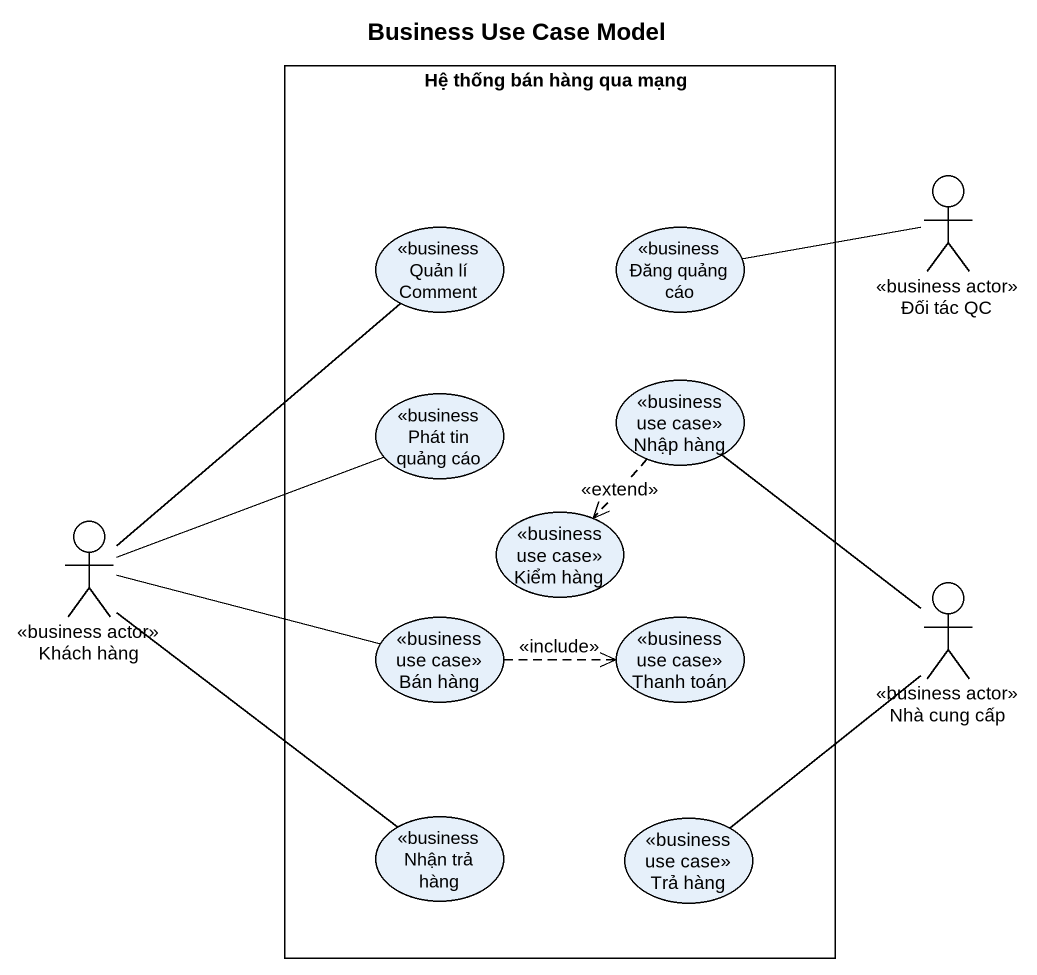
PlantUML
@startuml
title Business Use Case Model
rectangle "Hệ thống bán hàng qua mạng" as Hệ_thống_bán_hàng_qua_mạng {
  usecase "Quản lí Comment" as Quản_lí_Comment <<business use case>>
  usecase "Đăng quảng cáo" as Đăng_quảng_cáo <<business use case>>
  usecase "Phát tin quảng cáo" as Phát_tin_quảng_cáo <<business use case>>
  usecase "Nhập hàng" as Nhập_hàng <<business use case>>
  usecase "Kiểm hàng" as Kiểm_hàng <<business use case>>
  usecase "Bán hàng" as Bán_hàng <<business use case>>
  usecase "Thanh toán" as Thanh_toán <<business use case>>
  usecase "Nhận trả hàng" as Nhận_trả_hàng <<business use case>>
  usecase "Trả hàng" as Trả_hàng <<business use case>>
}
actor "Đối tác QC" as Đối_tác_QC <<business actor>>
actor "Khách hàng" as Khách_hàng <<business actor>>
actor "Nhà cung cấp" as Nhà_cung_cấp <<business actor>>
Đối_tác_QC -left- Đăng_quảng_cáo
Nhập_hàng ..> Kiểm_hàng : <<extend>>
Khách_hàng -up- Quản_lí_Comment
Khách_hàng -right- Phát_tin_quảng_cáo
Khách_hàng -right- Bán_hàng
Khách_hàng -- Nhận_trả_hàng
Bán_hàng .right.> Thanh_toán : <<include>>
Nhà_cung_cấp -up- Nhập_hàng
Nhà_cung_cấp -- Trả_hàng
@enduml
